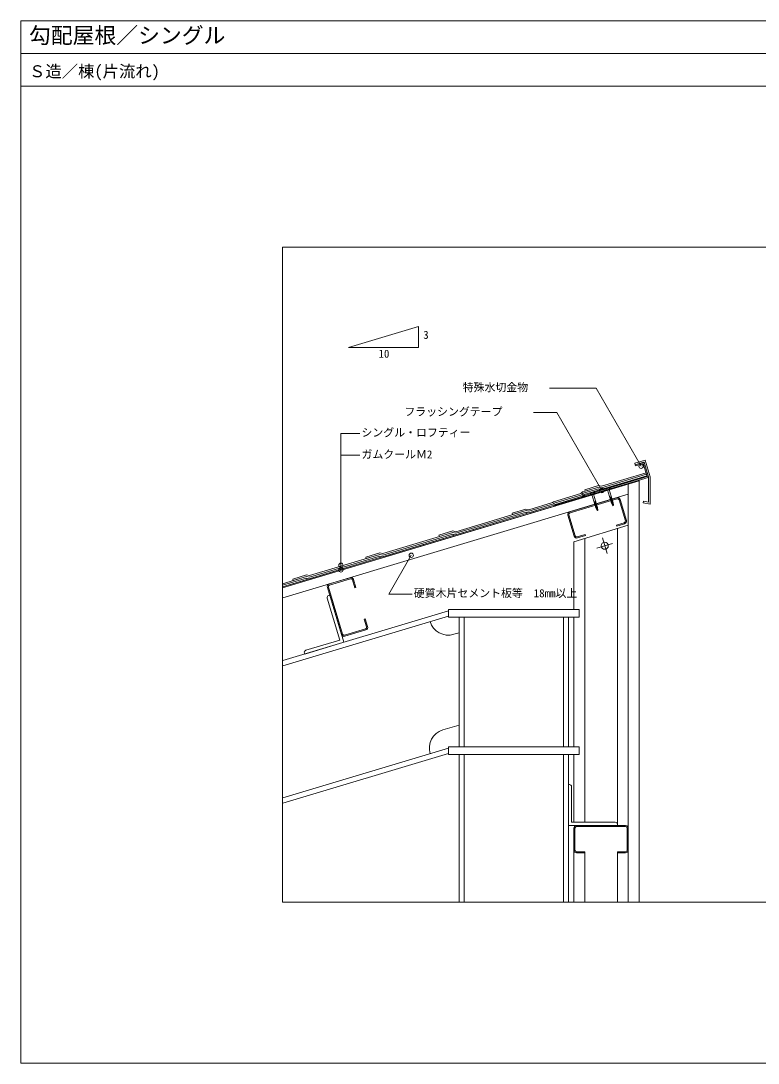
# Model space of a CAD drawing. Units: millimetres, scale not verified. Extents: x -1380 to 1380, y -955 to 955.
# Drawn here: x -1380 to -28, y -955 to 955 of the extents above; entities that cross this region are included whole.
import ezdxf
from ezdxf.enums import TextEntityAlignment as Align

# ---------------------------------------------------------------- set-up
doc = ezdxf.new("R2010")
doc.units = ezdxf.units.MM
doc.header["$LTSCALE"] = 3
doc.linetypes.add('USER1', pattern=[19.05, 12.7, -6.35])
for name, color, linetype, lineweight in [('0-0_0', 7, 'Continuous', 18), ('0-3_BOUSUI', 1, 'Continuous', 18), ('0-4_MOJI', 7, 'Continuous', 18), ('0-5_KANAMONO_SCREW', 4, 'Continuous', 18), ('0-6_KANAMONO', 4, 'Continuous', 18), ('0-7_single', 6, 'Continuous', 18), ('0-8_TEKKOTU', 7, 'Continuous', 18), ('0-9_doubuti', 5, 'Continuous', 18), ('0-A_bo-do', 3, 'Continuous', 18), ('0-D_WAKU', 7, 'Continuous', 18)]:
    doc.layers.add(name, color=color, linetype=linetype, lineweight=lineweight)
doc.styles.add('ＭＳ ゴシック', font='')
doc.styles.get('ＭＳ ゴシック').set_extended_font_data('MS Gothic')

msp = doc.modelspace()

# ---------------------------------------------------------------- linework, layer by layer
at = {"layer": '0-0_0'}
msp.add_line((-1380.043, 894.978), (1379.957, 894.978), dxfattribs=at)
at = {"layer": '0-3_BOUSUI'}
for points in [[(-231.932, 121.314), (-347.234, 86.723), (-350.217, 83.74), (-400.47, 68.664), (-401.962, 67.173), (-900.474, -82.381)], [(-231.501, 119.877), (-346.44, 85.395), (-349.423, 82.412), (-399.677, 67.336), (-401.168, 65.845), (-900.043, -83.818)]]:
    msp.add_lwpolyline(points, dxfattribs=at)
msp.add_lwpolyline([(-246.425, 113.312), (-246.137, 112.354), (-399.39, 66.378), (-399.677, 67.336)], close=True, dxfattribs=at)
at = {"layer": '0-4_MOJI'}
for p, q in [((-650.691, 356.387), (-650.691, 394.901)), ((-325.277, 281.612), (-410.877, 281.612)), ((-242.814, 138.782), (-325.277, 281.612)), ((-397.104, 237.014), (-439.905, 237.014)), ((-314.641, 94.183), (-397.104, 237.014)), ((-793.042, -51.198), (-793, 198.843)), ((-758.424, 198.843), (-793, 198.843)), ((-758.424, 158.843), (-793, 158.843)), ((-664.17, -24.32), (-705.311, -95.579)), ((-705.311, -95.579), (-662.511, -95.579))]:
    msp.add_line(p, q, dxfattribs=at)
msp.add_lwpolyline([(-650.691, 356.387), (-779.07, 356.387), (-650.691, 394.901)], dxfattribs=at)
for centre in [(-242.814, 138.782), (-314.641, 94.183), (-664.17, -24.32), (-793.042, -51.198), (-793.041, -42.61)]:
    msp.add_circle(centre, 4, dxfattribs=at)
at = {"layer": '0-5_KANAMONO_SCREW'}
for p, q in [((-308.127, 96.889), (-298.549, 99.763)), ((-304.041, 95.448), (-308.127, 96.889)), ((-299.507, 99.475), (-307.169, 97.177)), ((-301.167, 96.31), (-304.041, 95.448)), ((-298.549, 99.763), (-301.167, 96.31)), ((-301.167, 96.31), (-293.878, 72.014)), ((-336.862, 88.269), (-327.284, 91.142)), ((-332.776, 86.828), (-336.862, 88.269)), ((-329.902, 87.69), (-332.776, 86.828)), ((-332.776, 86.828), (-325.487, 62.531)), ((-327.284, 91.142), (-329.902, 87.69)), ((-329.902, 87.69), (-322.613, 63.393)), ((-304.041, 95.448), (-296.752, 71.152)), ((-296.883, 82.028), (-299.469, 80.209)), ((-296.595, 81.071), (-299.182, 79.251)), ((-296.312, 80.125), (-298.898, 78.306)), ((-296.025, 79.168), (-298.611, 77.348)), ((-295.737, 78.21), (-298.323, 76.39)), ((-295.45, 77.252), (-298.036, 75.432)), ((-325.618, 73.408), (-328.204, 71.588)), ((-325.33, 72.45), (-327.916, 70.63)), ((-325.047, 71.505), (-327.633, 69.685)), ((-324.759, 70.547), (-327.346, 68.727)), ((-324.472, 69.589), (-327.058, 67.769)), ((-324.185, 68.632), (-326.771, 66.812)), ((-323.897, 67.674), (-326.483, 65.854)), ((-323.61, 66.716), (-326.196, 64.896)), ((-323.323, 65.758), (-325.909, 63.938)), ((-323.035, 64.8), (-325.621, 62.98)), ((-325.487, 62.531), (-323.18, 58.322)), ((-322.748, 63.842), (-325.243, 62.087)), ((-322.566, 62.811), (-324.784, 61.249)), ((-322.476, 61.714), (-324.325, 60.412)), ((-322.386, 60.617), (-323.867, 59.575)), ((-322.297, 59.52), (-323.408, 58.738)), ((-323.18, 58.322), (-322.46, 57.661)), ((-322.613, 63.393), (-322.222, 58.61)), ((-322.222, 58.61), (-322.46, 57.661)), ((-295.163, 76.294), (-297.749, 74.474)), ((-294.875, 75.336), (-297.461, 73.516)), ((-294.588, 74.378), (-297.174, 72.559)), ((-294.3, 73.421), (-296.887, 71.601)), ((-296.752, 71.152), (-294.445, 66.943)), ((-294.013, 72.463), (-296.508, 70.707)), ((-293.831, 71.431), (-296.049, 69.87)), ((-293.741, 70.334), (-295.591, 69.033)), ((-293.651, 69.237), (-295.132, 68.196)), ((-293.562, 68.14), (-294.673, 67.358)), ((-294.445, 66.943), (-293.725, 66.281)), ((-293.878, 72.014), (-293.487, 67.23)), ((-293.487, 67.23), (-293.725, 66.281))]:
    msp.add_line(p, q, dxfattribs=at)
at = {"layer": '0-5_KANAMONO_SCREW', "linetype": 'USER1'}
msp.add_line((-328.242, 90.855), (-335.904, 88.556), dxfattribs=at)
at = {"layer": '0-5_KANAMONO_SCREW'}
for points in [[(-300.044, 82.124), (-297.17, 82.986), (-299.756, 81.166)], [(-328.778, 73.504), (-325.905, 74.366), (-328.491, 72.546)]]:
    msp.add_lwpolyline(points, dxfattribs=at)
at = {"layer": '0-6_KANAMONO'}
for p, q in [((-238.302, 146.026), (-253.627, 141.428)), ((-229.298, 119.494), (-237.057, 145.355))]:
    msp.add_line(p, q, dxfattribs=at)
for points in [[(-253.627, 141.428), (-253.052, 139.512), (-238.685, 143.823), (-231.501, 119.877), (-346.44, 85.395), (-345.866, 83.48), (-229.969, 118.249)], [(-229.137, 118.958), (-237.344, 146.313), (-253.627, 141.428), (-254.489, 144.302), (-235.332, 150.049), (-226.137, 119.398)], [(-229.137, 118.958), (-229.137, 72.973), (-238.419, 74.61), (-238.94, 71.656), (-226.137, 69.398), (-226.137, 119.398)]]:
    msp.add_lwpolyline(points, dxfattribs=at)
for centre, start, end in [((-238.014, 145.068), 16.69924, 106.69924), ((-230.256, 119.207), 286.69924, 16.69924)]:
    msp.add_arc(centre, 1, start, end, dxfattribs=at)
at = {"layer": '0-7_single'}
for points in [[(-231.932, 121.314), (-314.972, 96.402), (-320.422, 97.69), (-348.714, 89.202), (-351.697, 86.219), (-401.951, 71.143), (-403.442, 69.652), (-448.292, 56.197), (-453.741, 57.485), (-478.406, 50.086), (-479.21, 52.768), (-453.827, 60.383), (-448.378, 59.095), (-404.923, 72.131), (-403.432, 73.622), (-353.178, 88.699), (-350.195, 91.681), (-320.508, 100.588), (-315.058, 99.299), (-232.737, 123.996)], [(-232.737, 123.996), (-315.058, 99.299), (-320.508, 100.588), (-345.172, 93.188), (-345.977, 95.87), (-320.594, 103.485), (-315.144, 102.197), (-233.541, 126.678)], [(-612.501, 9.858), (-587.837, 17.257), (-582.387, 15.968), (-453.655, 54.588), (-448.206, 53.3), (-401.962, 67.173), (-400.47, 68.664), (-350.217, 83.74), (-347.234, 86.723), (-319.617, 95.008), (-320.422, 97.69), (-348.714, 89.202), (-351.697, 86.219), (-401.951, 71.143), (-403.442, 69.652), (-448.292, 56.197), (-453.741, 57.485), (-582.473, 18.866), (-587.923, 20.154), (-613.306, 12.539)], [(-452.851, 51.906), (-582.301, 13.071), (-587.751, 14.359), (-716.483, -24.26), (-721.933, -22.972), (-746.597, -30.371), (-747.402, -27.689), (-722.019, -20.074), (-716.569, -21.363), (-587.837, 17.257), (-582.387, 15.968), (-453.655, 54.588)], [(-586.947, 11.677), (-716.397, -27.158), (-721.847, -25.869), (-850.579, -64.489), (-856.028, -63.201), (-880.693, -70.6), (-881.497, -67.918), (-856.114, -60.303), (-850.665, -61.591), (-721.933, -22.972), (-716.483, -24.26), (-587.751, 14.359)]]:
    msp.add_lwpolyline(points, close=True, dxfattribs=at)
for points in [[(-900.043, -76.405), (-856.028, -63.201), (-850.579, -64.489), (-721.847, -25.869), (-721.042, -28.551), (-850.493, -67.386), (-855.942, -66.098), (-900.043, -79.328)], [(-900.043, -79.328), (-855.942, -66.098), (-855.138, -68.78), (-900.043, -82.251)]]:
    msp.add_lwpolyline(points, dxfattribs=at)
at = {"layer": '0-8_TEKKOTU'}
for p, q in [((-899.758, -226.776), (-596.149, -135.694)), ((-576.149, -137.995), (-576.149, -375.607)), ((-567.149, -137.995), (-567.149, -375.607)), ((-385.149, -137.995), (-385.149, -375.607)), ((-376.149, -137.995), (-376.149, -375.607)), ((-366.137, -375.607), (-366.137, -137.995)), ((-586.092, -169.218), (-576.149, -166.235)), ((-606.206, -344.385), (-576.149, -335.368)), ((-899.758, -468.991), (-596.149, -377.909)), ((-596.149, -377.909), (-596.149, -387.305)), ((-899.758, -478.388), (-596.149, -387.305)), ((-576.149, -389.607), (-576.149, -660.022)), ((-567.149, -389.607), (-567.149, -660.022)), ((-385.149, -389.607), (-385.149, -660.022)), ((-376.149, -389.607), (-376.149, -660.022)), ((-366.137, -513.607), (-366.137, -389.607))]:
    msp.add_line(p, q, dxfattribs=at)
for points in [[(-815.491, -98.137), (-813.575, -97.563), (-787.714, -183.767), (-859.551, -205.318), (-860.126, -203.402)], [(-857.444, -198.422), (-795.185, -179.744), (-818.173, -103.118)], [(-899.758, -217.38), (-596.149, -126.297), (-596.149, -135.694)], [(-286.149, -517.607), (-286.149, -519.607), (-376.149, -519.607), (-376.149, -444.607), (-374.149, -444.607)], [(-370.149, -448.607), (-370.149, -513.607), (-290.149, -513.607)]]:
    msp.add_lwpolyline(points, dxfattribs=at)
for points in [[(-596.149, -137.995), (-356.149, -137.995), (-356.149, -123.995), (-596.149, -123.995)], [(-596.149, -389.607), (-356.149, -389.607), (-356.149, -375.607), (-596.149, -375.607)]]:
    msp.add_lwpolyline(points, close=True, dxfattribs=at)
for centre, radius, start, end in [((-814.342, -101.969), 4, 106.69924, 196.69924), ((-596.149, -135.694), 35, 196.69924, 286.69924), ((-856.294, -202.253), 4, 106.69924, 196.69924), ((-596.149, -377.909), 35, 106.69924, 196.69924), ((-374.149, -448.607), 4, 0, 90), ((-290.149, -517.607), 4, 0, 90)]:
    msp.add_arc(centre, radius, start, end, dxfattribs=at)
at = {"layer": '0-9_doubuti'}
for p, q in [((-287.403, 81.182), (-373.607, 55.321)), ((-373.032, 53.405), (-286.828, 79.266)), ((-283.092, 77.255), (-271.598, 38.942)), ((-269.683, 39.517), (-281.177, 77.83)), ((-376.959, 49.095), (-365.465, 10.782)), ((-363.55, 11.356), (-375.044, 49.669)), ((-366.137, 0.571), (-266.137, 30.571)), ((-286.137, -519.607), (-286.137, 24.571)), ((-366.137, -123.995), (-366.137, 0.571)), ((-345.447, 13.655), (-359.814, 9.345)), ((-346.137, -513.607), (-346.137, 6.571)), ((-313.695, 7.429), (-305.074, -21.305)), ((-295.017, -2.628), (-323.752, -11.248)), ((-776.224, -65.464), (-814.537, -76.958)), ((-813.962, -78.874), (-775.649, -67.38)), ((-817.889, -83.184), (-792.028, -169.388)), ((-790.112, -168.814), (-815.973, -82.609)), ((-750.362, -141.228), (-746.052, -155.596)), ((-748.063, -159.331), (-786.376, -170.825)), ((-785.802, -172.741), (-747.489, -161.247)), ((-366.137, -524.607), (-366.137, -564.607)), ((-364.137, -564.607), (-364.137, -524.607)), ((-271.137, -519.607), (-361.137, -519.607)), ((-361.137, -521.607), (-271.137, -521.607)), ((-268.137, -524.607), (-268.137, -564.607)), ((-266.137, -564.607), (-266.137, -524.607)), ((-366.137, -564.607), (-366.137, -660.022)), ((-346.137, -567.607), (-361.137, -567.607)), ((-346.137, -569.607), (-346.137, -660.022)), ((-286.137, -569.607), (-286.137, -660.022))]:
    msp.add_line(p, q, dxfattribs=at)
for points in [[(-273.61, 35.206), (-287.977, 30.896), (-287.403, 28.98), (-273.035, 33.291)], [(-359.24, 7.429), (-344.872, 11.74), (-345.447, 13.655)], [(-771.913, -69.391), (-767.603, -83.759), (-765.687, -83.184), (-769.998, -68.817)], [(-744.136, -155.021), (-748.447, -140.654), (-750.362, -141.228)], [(-361.137, -569.607), (-346.137, -569.607), (-346.137, -567.607)], [(-271.137, -567.607), (-286.137, -567.607), (-286.137, -569.607), (-271.137, -569.607)]]:
    msp.add_lwpolyline(points, dxfattribs=at)
msp.add_circle((-309.385, -6.938), 6.5, dxfattribs=at)
for centre, radius, start, end in [((-285.966, 76.393), 5, 16.69924, 106.69924), ((-285.966, 76.393), 3, 16.69924, 106.69924), ((-372.17, 50.532), 5, 106.69924, 196.69924), ((-372.17, 50.532), 3, 106.69924, 196.69924), ((-274.472, 38.08), 3, 286.69924, 16.69924), ((-274.472, 38.08), 5, 286.69924, 16.69924), ((-360.676, 12.218), 5, 196.69924, 286.69924), ((-360.676, 12.218), 3, 196.69924, 286.69924), ((-774.787, -70.253), 5, 16.69924, 106.69924), ((-774.787, -70.253), 3, 16.69924, 106.69924), ((-813.1, -81.747), 5, 106.69924, 196.69924), ((-813.1, -81.747), 3, 106.69924, 196.69924), ((-787.239, -167.952), 5, 196.69924, 286.69924), ((-787.239, -167.952), 3, 196.69924, 286.69924), ((-748.925, -156.458), 3, 286.69924, 16.69924), ((-748.925, -156.458), 5, 286.69924, 16.69924), ((-361.137, -524.607), 5, 90, 180), ((-361.137, -524.607), 3, 90, 180), ((-271.137, -524.607), 5, 0, 90), ((-271.137, -524.607), 3, 360, 90), ((-361.137, -564.607), 5, 180, 270), ((-361.137, -564.607), 3, 180, 270), ((-271.137, -564.607), 3, 270, 0), ((-271.137, -564.607), 5, 270, 0)]:
    msp.add_arc(centre, radius, start, end, dxfattribs=at)
at = {"layer": '0-A_bo-do'}
for p, q in [((-900.043, -83.818), (-246.137, 112.354)), ((-900.043, -83.818), (-246.137, 112.354)), ((-266.137, -660.022), (-266.137, 106.354)), ((-246.137, -660.022), (-246.137, 112.354)), ((-899.758, -102.525), (-266.137, 87.562))]:
    msp.add_line(p, q, dxfattribs=at)
at = {"layer": '0-D_WAKU'}
for points in [[(-1380.043, -955.022), (1379.957, -955.022), (1379.957, 954.978), (-1380.043, 954.978)], [(1379.957, 834.978), (-1380.043, 834.978), (-1380.043, 954.978), (1379.957, 954.978)], [(-900.043, -660.022), (899.957, -660.022), (899.957, 539.978), (-900.043, 539.978)]]:
    msp.add_lwpolyline(points, close=True, dxfattribs=at)

# ---------------------------------------------------------------- texts
at = {"layer": '0-4_MOJI', "style": 'ＭＳ ゴシック'}
for s, p in [('3', (-642.248, 367.84)), ('10', (-724.226, 333.318)), ('特殊水切金物', (-569.816, 271.612)), ('フラッシングテープ', (-676.813, 227.014)), ('シングル・ロフティー', (-755.424, 188.843)), ('ガムクールＭ2', (-755.424, 148.843)), ('硬質木片セメント板等\u300018mm以上', (-659.511, -105.579))]:
    msp.add_text(s, height=14.66, dxfattribs=at).set_placement(p, align=Align.BOTTOM_LEFT)
at = {"layer": '0-D_WAKU', "style": 'ＭＳ ゴシック'}
for s, height, p in [('勾配屋根／シングル', 29.33, (-1365.043, 904.978)), ('Ｓ造／棟(片流れ)', 21.99, (-1365.043, 844.978))]:
    msp.add_text(s, height=height, dxfattribs=at).set_placement(p, align=Align.BOTTOM_LEFT)

doc.saveas('drawing.dxf')
